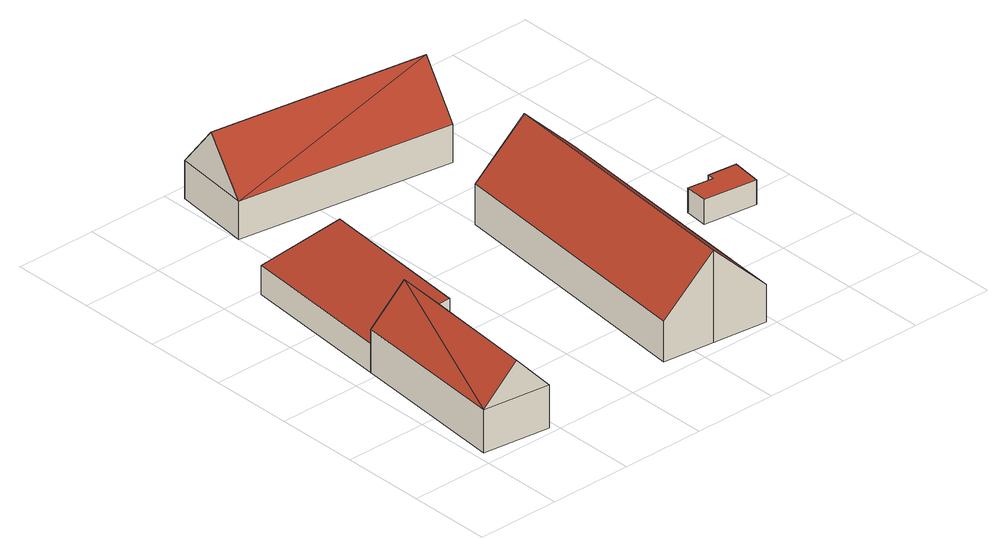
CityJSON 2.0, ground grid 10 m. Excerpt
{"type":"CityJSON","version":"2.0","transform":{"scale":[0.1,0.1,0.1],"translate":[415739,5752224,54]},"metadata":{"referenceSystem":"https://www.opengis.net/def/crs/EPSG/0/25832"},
"CityObjects":{
"building1":{"type":"Building","attributes":{"Gemeindeschluessel":"05570024","Geometrietyp2DReferenz":"3000","function":"31001_2700"},"children":["building1-1","building1-2"]},
"building1-1":{"type":"BuildingPart","attributes":{"roofType":"3100","measuredHeight":9.7},"parents":["building1"],"geometry":[{"type":"Solid","lod":"2","boundaries":[[[[0,1,2,3,4]],[[5,6,7,8,9]],[[4,3,6,5]],[[0,10,9]],[[5,11,4]],[[10,0,4]],[[4,11,10]],[[9,10,11]],[[11,5,9]],[[2,7,6,3]],[[1,0,9,8]],[[7,2,1,8]]]],"semantics":{"surfaces":[{"type":"WallSurface"},{"type":"RoofSurface"},{"type":"GroundSurface"},{"type":"ClosureSurface"}],"values":[[0,0,0,0,0,1,1,1,1,2,0,3]]}}]},
"building1-2":{"type":"BuildingPart","attributes":{"roofType":"2100","measuredHeight":5.33},"parents":["building1"],"geometry":[{"type":"Solid","lod":"2","boundaries":[[[[8,7,12,13]],[[14,15,2,1]],[[16,17,15,14]],[[13,12,17,16]],[[14,1,8,13,16]],[[7,2,15,17,12]],[[2,7,8,1]]]],"semantics":{"surfaces":[{"type":"WallSurface"},{"type":"RoofSurface"},{"type":"GroundSurface"},{"type":"ClosureSurface"}],"values":[[0,0,0,0,1,2,3]]}}]},
"building2":{"type":"Building","attributes":{"Gemeindeschluessel":"05570024","Geometrietyp2DReferenz":"3000","function":"31001_1000","roofType":"3100","measuredHeight":11.08},"address":[{"country":"Germany","locality":"Everswinkel","thoroughfareNumber":"4","thoroughfareName":"Wettendorf"}],"geometry":[{"type":"Solid","lod":"2","boundaries":[[[[18,19,20,21]],[[22,23,19,18]],[[24,25,23,22]],[[26,27,25,24]],[[28,29,27,26]],[[30,31,29,28]],[[32,33,31,30]],[[34,35,33,32]],[[21,20,35,34]],[[28,26,24,22,18,21,30]],[[34,32,30,21]],[[19,23,25,27,29,31,33,35,20]]]],"semantics":{"surfaces":[{"type":"WallSurface"},{"type":"RoofSurface"},{"type":"GroundSurface"}],"values":[[0,0,0,0,0,0,0,0,0,1,1,2]]}}]},
"building3":{"type":"Building","attributes":{"Gemeindeschluessel":"05570024","Geometrietyp2DReferenz":"3000","function":"31001_2700","roofType":"3100","measuredHeight":10.54},"geometry":[{"type":"Solid","lod":"2","boundaries":[[[[36,37,38,39]],[[40,41,37,36]],[[42,43,41,40]],[[39,38,43,42]],[[36,44,40]],[[42,45,39]],[[45,44,36]],[[36,39,45]],[[44,45,42]],[[42,40,44]],[[37,41,43,38]]]],"semantics":{"surfaces":[{"type":"WallSurface"},{"type":"RoofSurface"},{"type":"GroundSurface"}],"values":[[0,0,0,0,0,0,1,1,1,1,2]]}}]},
"building4":{"type":"Building","attributes":{"Gemeindeschluessel":"05570024","Geometrietyp2DReferenz":"3000","function":"31001_1310","roofType":"1000","measuredHeight":3.02},"geometry":[{"type":"Solid","lod":"2","boundaries":[[[[46,47,48,49]],[[50,51,47,46]],[[52,53,51,50]],[[54,55,53,52]],[[56,57,55,54]],[[49,48,57,56]],[[54,52,50,46,49,56]],[[47,51,53,55,57,48]]]],"semantics":{"surfaces":[{"type":"WallSurface"},{"type":"RoofSurface"},{"type":"GroundSurface"}],"values":[[0,0,0,0,0,0,1,2]]}}]}
},
"vertices":[
[27,207,62],[27,207,45],[27,207,10],[8,15,10],[8,15,62],[90,6,62],[90,6,10],[111,197,10],[111,197,61],[111,197,62],[69,202,107],[49,10,107],
[125,195,10],[125,195,63],[45,393,45],[45,393,10],[145,383,63],[145,383,10],
[416,326,63],[416,326,14],[354,332,14],[354,332,125],[405,224,63],[405,224,14],[388,57,63],[388,57,14],[392,57,59],[392,57,14],[386,1,59],[386,1,14],[320,8,125],[320,8,14],[257,15,63],[257,15,14],[292,339,63],[292,339,14],
[376,544,54],[376,544,8],[113,583,8],[113,583,54],[362,449,54],[362,449,8],[101,488,54],[101,488,8],[369,497,113],[107,536,113],
[499,205,44],[499,205,14],[468,209,14],[468,209,44],[500,213,44],[500,213,14],[535,209,44],[535,209,14],[530,173,44],[530,173,14],[465,181,44],[465,181,14]
]}
